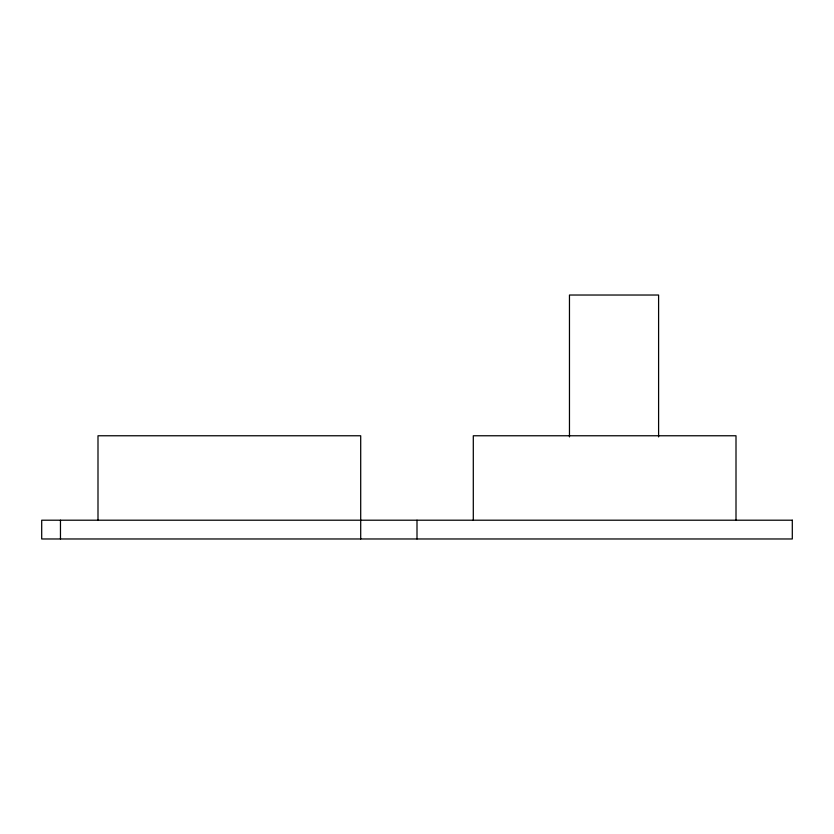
<?xml version="1.0" encoding="UTF-8"?>
<svg xmlns="http://www.w3.org/2000/svg" width="834" height="834" viewBox="0 0 834 834"><rect width="100%" height="100%" fill="white"/><g stroke="black" fill="none" stroke-linecap="round" stroke-linejoin="round"><path stroke-width="1.25" d="M736.005 520.207L736.005 435.765L473.295 435.765L473.295 520.207M658.599 436.901L658.599 295.027L569.466 295.027L569.466 436.901M417 520.207L417 538.972M360.705 538.972L360.705 435.765L97.995 435.765L97.995 520.207M60.465 520.207L60.465 538.972M792.3 520.207L41.7 520.207L41.7 538.972L792.3 538.972L792.3 520.207"/></g></svg>
